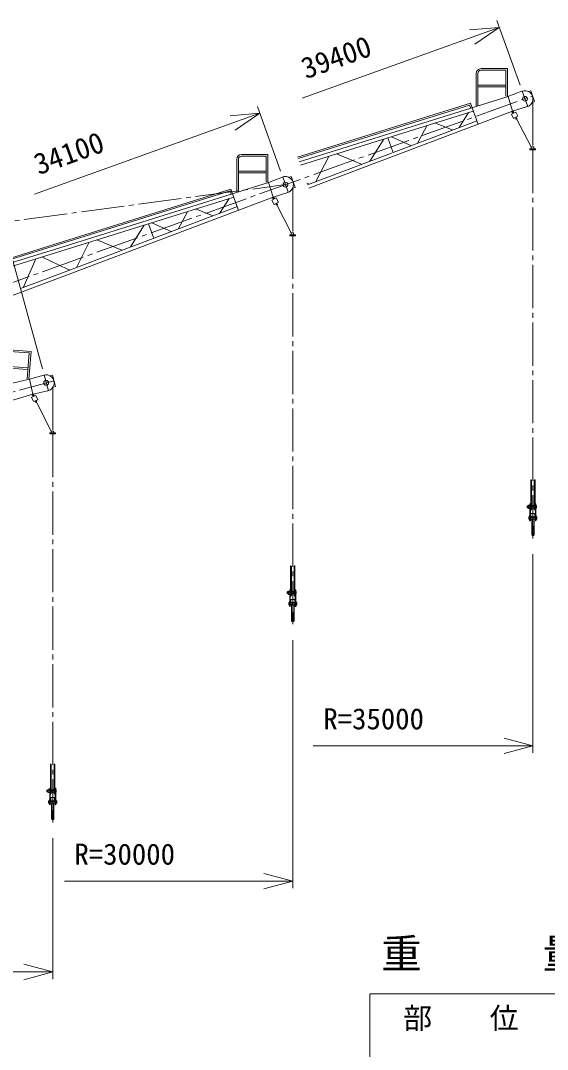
# Model space of a CAD drawing. Units: millimetres, scale not verified. Extents: x -28002 to 28035, y -36424 to 40779.
# Drawn here: x 6268 to 17240, y 6950 to 28401 of the extents above; entities that cross this region are included whole.
import ezdxf
from ezdxf.enums import TextEntityAlignment as Align

# ---------------------------------------------------------------- set-up
doc = ezdxf.new("R2010")
doc.units = ezdxf.units.MM
doc.header["$LTSCALE"] = 100
doc.linetypes.add('CHAIN2', pattern=[12, 9, -1, 1, -1])
for name, color, linetype, lineweight in [('0-2_12 常用一点鎖線', 3, 'CHAIN2', 18), ('0-3_01 細線', 7, 'Continuous', 18), ('0-4_05 寸法', 7, 'Continuous', 18), ('0-5_22 躯体・土木、中心線', 1, 'CHAIN2', 18), ('0-6_20 躯体・土木、外形線', 1, 'Continuous', 18), ('0-8_10 常用外形線', 3, 'Continuous', 18)]:
    doc.layers.add(name, color=color, linetype=linetype, lineweight=lineweight)
doc.styles.add('ＭＳ ゴシック', font='')
doc.styles.get('ＭＳ ゴシック').set_extended_font_data('MS Gothic')

msp = doc.modelspace()

# ---------------------------------------------------------------- linework, layer by layer
at = {"layer": '0-2_12 常用一点鎖線'}
for p, q in [((-20378.4, 13431.6), (16933.2, 26828.5)), ((16715.3, 26931), (16830.2, 26611)), ((16937.3, 26693.4), (16937.3, 25765.2)), ((16904.8, 25765.2), (16596.1, 26353)), ((16937.3, 25705.2), (16937.3, 17576.9)), ((11727.1, 25140), (11842, 24820)), ((-4360.9, 22829.3), (11784.6, 24979.9)), ((11937.3, 24902.4), (11937.3, 23974.2)), ((11904.8, 23974.2), (11607.9, 24562)), ((11937.3, 23914.2), (11937.3, 15785.9)), ((6756.3, 21012), (6845.8, 20684)), ((6937.3, 20770.5), (6937.3, 19842.3)), ((6904.8, 19842.3), (6607.8, 20430.1)), ((6937.3, 19782.3), (6937.3, 11654)), ((16816.8, 18262.7), (17009.8, 18262.7)), ((16852.3, 18032.7), (17022.3, 18032.7)), ((11816.8, 16471.7), (12009.8, 16471.7)), ((11852.3, 16241.7), (12022.3, 16241.7)), ((6816.8, 12339.8), (7009.8, 12339.8)), ((6852.3, 12109.8), (7022.3, 12109.8))]:
    msp.add_line(p, q, dxfattribs=at)
at = {"layer": '0-3_01 細線'}
for p, q in [((2430.2, 22209.4), (7081.9, 23665.3)), ((6017.2, 23436.8), (7048.2, 23759.5)), ((6055.9, 23417.6), (7058.5, 23731.3)), ((6102.3, 23280.1), (7107.5, 23594.7)), ((6324.3, 22828.8), (6587, 23432.7)), ((6724.7, 23470.6), (7242, 23220.2)), ((6269.3, 22813.2), (7254.3, 23185.9)), ((2724, 21391.6), (7279.6, 23115.3))]:
    msp.add_line(p, q, dxfattribs=at)
at = {"layer": '0-4_05 寸法'}
for p, q in [((16671.4, 27053.3), (16187.5, 28400.9)), ((16238.2, 28259.7), (15673.5, 28056.9)), ((15673.5, 28056.9), (12128.9, 26784.2)), ((11683.2, 25262.2), (11199.3, 26609.8)), ((11250, 26468.6), (10685.3, 26265.9)), ((10685.3, 26265.9), (6560.6, 24784.9)), ((6722.1, 21137.4), (5947.1, 23979.9)), ((16937.3, 17276.9), (16937.3, 13131.6)), ((11937.3, 15485.9), (11937.3, 10310.2)), ((16337.3, 13281.6), (12363.8, 13281.6)), ((16937.3, 13281.6), (16337.3, 13281.6)), ((6937.3, 11354), (6937.3, 8414.5)), ((11337.3, 10460.2), (7178.9, 10460.2)), ((11937.3, 10460.2), (11337.3, 10460.2)), ((6337.3, 8564.5), (-7645.9, 8564.5)), ((6937.3, 8564.5), (6337.3, 8564.5)), ((13543.8, 8112), (13543.8, -9888)), ((13543.8, 8112), (25843.8, 8112))]:
    msp.add_line(p, q, dxfattribs=at)
for points in [[(15619.2, 28208.2), (16238.2, 28259.7), (15727.8, 27905.6)], [(10631, 26417.2), (11250, 26468.6), (10739.6, 26114.6)], [(16337.3, 13442.4), (16937.3, 13281.6), (16337.3, 13120.8)], [(11337.3, 10621), (11937.3, 10460.2), (11337.3, 10299.5)], [(6337.3, 8725.2), (6937.3, 8564.5), (6337.3, 8403.7)]]:
    msp.add_lwpolyline(points, dxfattribs=at)
at = {"layer": '0-5_22 躯体・土木、中心線'}
msp.add_line((-20380.2, 13437.1), (6965.5, 20892.8), dxfattribs=at)
at = {"layer": '0-6_20 躯体・土木、外形線'}
for p, q in [((16419, 26817.3), (16709.2, 26928.8)), ((16844, 26920.9), (16893.6, 26938.7)), ((16893.6, 26938.7), (16974.7, 26712.8)), ((12036.4, 25550.6), (15637.9, 26677.7)), ((12046.7, 25522.3), (15619.4, 26640.5)), ((15619.4, 26640.5), (15642.2, 26577.2)), ((15637.9, 26677.7), (15796.7, 26235.6)), ((16515.2, 26513.1), (16820.5, 26607.8)), ((16925.1, 26695), (16974.7, 26712.8)), ((12095.7, 25385.8), (15696.9, 26512.8)), ((12267.9, 24906.3), (16514.7, 26513.1)), ((15402.2, 26173), (15597.3, 26483.2)), ((12242.5, 24976.9), (15776.2, 26313.9)), ((14535.8, 25844.2), (14730, 26207.4)), ((14896.5, 26267.4), (15256.9, 26120.4)), ((13991, 25976.6), (14407.1, 25787.4)), ((13544.6, 25472.3), (13831.7, 25928.7)), ((13919.2, 25953.1), (14021.9, 25667.1)), ((12417.6, 25044.2), (12686.1, 25569.7)), ((12846.9, 25622.4), (13367.8, 25403.9)), ((11430.8, 25026.3), (11721, 25137.8)), ((11855.8, 25129.9), (11905.4, 25147.7)), ((11905.4, 25147.7), (11986.5, 24921.8)), ((7048.2, 23759.5), (10649.7, 24886.7)), ((10649.7, 24886.7), (10808.5, 24444.6)), ((11936.9, 24904), (11986.5, 24921.8)), ((12230.2, 25011.2), (12278.5, 24987.8)), ((7058.5, 23731.3), (10631.2, 24849.5)), ((7107.5, 23594.7), (10708.7, 24721.7)), ((7279.6, 23115.3), (11526.5, 24722.1)), ((10414, 24382), (10609.1, 24692.2)), ((10631.2, 24849.5), (10654, 24786.1)), ((11527, 24722), (11832.3, 24816.7)), ((7254.3, 23185.9), (10788, 24522.8)), ((9908.3, 24476.4), (10268.7, 24329.4)), ((9547.6, 24053.2), (9741.8, 24416.3)), ((8556.4, 23681.2), (8843.5, 24137.6)), ((8931, 24162), (9033.7, 23876.1)), ((9002.8, 24185.5), (9418.9, 23996.3)), ((7858.7, 23831.4), (8379.6, 23612.8)), ((7429.4, 23253.1), (7697.9, 23778.7)), ((7242, 23220.2), (7290.3, 23196.8)), ((2009.8, 19906.3), (6452.5, 20922.1)), ((6452, 20921.9), (6750.1, 21010.3)), ((6452.5, 20922.1), (6523.6, 20611.1)), ((6883.9, 20991.8), (6934.7, 21005.7)), ((6934.7, 21005.7), (6997.8, 20774.2)), ((2163.8, 19342.5), (6523.6, 20611.1)), ((6524.1, 20611), (6835.9, 20681.5)), ((6947, 20760.3), (6997.8, 20774.2))]:
    msp.add_line(p, q, dxfattribs=at)
for points in [[(12070.1, 25456.3), (16419.5, 26817.5), (16514.7, 26513.1)], [(7081.9, 23665.3), (11431.2, 25026.5), (11526.5, 24722.1)]]:
    msp.add_lwpolyline(points, dxfattribs=at)
for centre, start, end in [((16770.2, 26770.1), 285.09943, 112.94757), ((11782, 24979.1), 285.09943, 112.94757), ((6798.4, 20847.3), 280.59943, 108.44757)]:
    msp.add_arc(centre, 170, start, end, dxfattribs=at)
at = {"layer": '0-8_10 常用外形線'}
for p, q in [((15757.4, 27298.7), (15757.4, 26620.1)), ((15791.4, 27298.7), (15791.4, 26620.1)), ((15857.4, 27398.7), (16407.4, 27398.7)), ((15857.4, 27364.7), (16373.4, 27364.7)), ((16373.4, 26821.7), (16373.4, 27364.7)), ((16407.4, 26821.7), (16407.4, 27398.7)), ((15795.7, 27051.1), (16365.7, 27051.1)), ((15795.7, 27017.1), (16365.7, 27017.1)), ((16491.3, 26449.5), (16580.6, 26494.5)), ((16491.4, 26504.7), (16516.1, 26485.1)), ((16524, 26482.3), (16530.6, 26469.3)), ((16534.5, 26488.2), (16541.3, 26474.7)), ((16534.8, 26518.8), (16536.3, 26495.7)), ((16580.6, 26494.5), (16625.8, 26405.1)), ((16593.3, 26371.9), (16586.4, 26385.5)), ((16582.3, 26367), (16575.7, 26380)), ((16904.8, 25765.2), (16904.8, 25725.2)), ((16904.8, 25765.2), (16954.8, 25765.2)), ((16954.8, 25765.2), (16954.8, 25725.2)), ((10869.2, 25607.7), (11419.2, 25607.7)), ((10869.2, 25573.6), (11385.2, 25573.6)), ((11385.2, 25030.7), (11385.2, 25573.6)), ((11419.2, 25030.7), (11419.2, 25607.7)), ((16874.8, 25725.2), (16874.8, 25705.2)), ((16874.8, 25705.2), (16994.8, 25705.2)), ((10769.2, 25507.7), (10769.2, 24829.1)), ((10803.2, 25507.7), (10803.2, 24829.1)), ((10807.5, 25260.1), (11377.5, 25260.1)), ((10807.5, 25226.1), (11377.5, 25226.1)), ((11503.1, 24658.4), (11592.4, 24703.5)), ((11503.2, 24713.7), (11527.9, 24694)), ((11535.8, 24691.3), (11542.4, 24678.3)), ((11546.3, 24697.2), (11553.1, 24683.7)), ((11546.6, 24727.7), (11548.1, 24704.6)), ((11592.4, 24703.5), (11637.6, 24614)), ((11594.1, 24576), (11587.5, 24589)), ((11605, 24580.9), (11598.2, 24594.4)), ((11874.8, 23934.2), (11874.8, 23914.2)), ((11874.8, 23914.2), (11994.8, 23914.2)), ((11904.8, 23974.2), (11904.8, 23934.2)), ((11904.8, 23974.2), (11954.8, 23974.2)), ((11954.8, 23974.2), (11954.8, 23934.2)), ((5935.2, 21511.6), (6449.6, 21471.2)), ((5937.8, 21545.6), (6486.1, 21502.4)), ((6407, 20929.9), (6449.6, 21471.2)), ((6440.9, 20927.2), (6486.1, 21502.4)), ((5846.3, 21170), (6414.6, 21125.3)), ((5849, 21203.9), (6417.3, 21159.2)), ((6499.7, 20604.6), (6522.8, 20583)), ((6544, 20615.2), (6543.8, 20592)), ((6495.3, 20549.5), (6587.8, 20587.4)), ((6530.5, 20579.7), (6536, 20566.2)), ((6541.4, 20584.8), (6547.1, 20570.8)), ((6579.5, 20460.2), (6574, 20473.7)), ((6590.8, 20464.2), (6585.1, 20478.2)), ((6587.8, 20587.4), (6625.9, 20494.7)), ((6874.8, 19802.3), (6874.8, 19782.3)), ((6874.8, 19782.3), (6994.8, 19782.3)), ((6904.8, 19842.3), (6904.8, 19802.3)), ((6904.8, 19842.3), (6954.8, 19842.3)), ((6954.8, 19842.3), (6954.8, 19802.3)), ((16892.3, 18822.7), (16892.3, 18198.8)), ((16892.3, 18822.7), (16906, 18822.7)), ((16907.3, 18819.9), (16907.3, 18198.8)), ((16967.1, 18822.7), (16982.3, 18822.7)), ((16967.3, 18819.9), (16967.3, 18204.1)), ((16982.3, 18822.7), (16982.3, 18198.8)), ((16816.8, 18277.7), (16836, 18287.7)), ((16836.8, 18288.1), (16836.8, 18237.7)), ((16836.8, 18287.7), (16844.7, 18287.7)), ((16836.8, 18237.7), (16844.7, 18237.7)), ((16844.8, 18297.7), (16873.6, 18297.7)), ((16874.8, 18322.7), (16884.8, 18322.7)), ((16874.8, 18322.7), (16874.8, 17972.7)), ((16884.8, 18322.7), (16884.8, 17972.7)), ((16884.8, 18312.7), (16891.8, 18312.7)), ((16907, 18287.7), (16964.8, 18287.7)), ((16907.4, 18237.7), (16964.8, 18237.7)), ((16983.1, 18312.7), (16989.7, 18312.7)), ((16989.8, 18322.7), (16999.8, 18322.7)), ((16999.8, 18322.7), (16999.8, 17972.7)), ((17009.8, 18287.7), (17001.3, 18287.7)), ((16852.3, 18057.7), (16852.3, 18007.7)), ((16852.3, 18057.7), (16869.9, 18057.7)), ((16874.8, 18082.7), (16869.3, 18082.7)), ((16869.8, 18082.7), (16869.8, 17982.7)), ((16884.6, 18057.7), (16990.3, 18057.7)), ((16884.8, 18212.7), (16891.8, 18212.7)), ((16892.3, 18198.8), (16907.3, 18198.8)), ((16897.3, 18122.7), (16897.3, 18059.8)), ((16967.1, 18198.8), (16982.3, 18198.8)), ((16983.1, 18212.7), (16989.7, 18212.7)), ((17004.8, 18082.7), (17000.1, 18082.7)), ((17004.4, 18057.7), (17022.3, 18057.7)), ((17004.8, 18082.7), (17004.8, 17982.7)), ((17022.3, 18057.7), (17022.3, 18007.7)), ((16852.3, 18007.7), (16869.3, 18007.7)), ((16874.2, 17982.7), (16869.3, 17982.7)), ((16874.8, 17972.7), (16884.8, 17972.7)), ((16884.6, 18007.7), (16989.7, 18007.7)), ((16912.3, 18011.2), (16912.3, 17676.8)), ((16926.9, 17853.1), (16912.4, 17823.5)), ((16927.3, 17852.7), (16927.3, 17676.8)), ((16947.3, 17852.7), (16927.3, 17852.7)), ((16947.3, 17852.7), (16947.3, 17676.8)), ((16948.5, 17851.6), (16960.8, 17823.5)), ((16962.3, 18006.5), (16962.3, 17676.8)), ((17004.8, 17982.7), (17000.1, 17982.7)), ((17005, 18007.7), (17022.3, 18007.7)), ((16912.3, 17676.8), (16922.9, 17666.2)), ((16951.7, 17666.2), (16922.9, 17666.2)), ((16951.7, 17666.2), (16962.3, 17676.8)), ((11892.3, 17031.7), (11892.3, 16407.8)), ((11892.3, 17031.7), (11906, 17031.7)), ((11907.3, 17028.9), (11907.3, 16407.8)), ((11967.2, 17031.7), (11982.3, 17031.7)), ((11967.3, 17028.9), (11967.3, 16413.1)), ((11982.3, 17031.7), (11982.3, 16407.8)), ((11874.8, 16531.7), (11884.8, 16531.7)), ((11874.8, 16531.7), (11874.8, 16181.7)), ((11884.8, 16531.7), (11884.8, 16181.7)), ((11884.8, 16521.7), (11891.9, 16521.7)), ((11983.1, 16521.7), (11989.7, 16521.7)), ((11989.8, 16531.7), (11999.8, 16531.7)), ((11999.8, 16531.7), (11999.8, 16181.7)), ((11816.8, 16486.6), (11836, 16496.7)), ((11836.8, 16497.1), (11836.8, 16446.7)), ((11836.8, 16496.7), (11844.8, 16496.7)), ((11836.8, 16446.7), (11844.8, 16446.7)), ((11844.8, 16506.7), (11873.6, 16506.7)), ((11884.8, 16421.7), (11891.9, 16421.7)), ((11892.3, 16407.8), (11907.3, 16407.8)), ((11897.3, 16331.7), (11897.3, 16268.8)), ((11907.1, 16496.7), (11964.9, 16496.7)), ((11907.5, 16446.7), (11964.9, 16446.7)), ((11967.2, 16407.8), (11982.3, 16407.8)), ((11983.1, 16421.7), (11989.7, 16421.7)), ((12009.8, 16496.7), (12001.4, 16496.7)), ((11852.3, 16266.7), (11852.3, 16216.7)), ((11852.3, 16266.7), (11869.9, 16266.7)), ((11852.3, 16216.7), (11869.4, 16216.7)), ((11874.8, 16291.7), (11869.4, 16291.7)), ((11874.3, 16191.7), (11869.4, 16191.7)), ((11869.8, 16291.7), (11869.8, 16191.7)), ((11874.8, 16181.7), (11884.8, 16181.7)), ((11884.6, 16266.7), (11990.3, 16266.7)), ((11884.6, 16216.7), (11989.7, 16216.7)), ((11912.3, 16220.1), (11912.3, 15885.7)), ((11962.3, 16215.5), (11962.3, 15885.7)), ((12004.8, 16291.7), (12000.1, 16291.7)), ((12004.8, 16191.7), (12000.1, 16191.7)), ((12004.5, 16266.7), (12022.3, 16266.7)), ((12004.8, 16291.7), (12004.8, 16191.7)), ((12005, 16216.7), (12022.3, 16216.7)), ((12022.3, 16266.7), (12022.3, 16216.7)), ((11912.3, 15885.7), (11922.9, 15875.1)), ((11926.9, 16062), (11912.5, 16032.4)), ((11951.7, 15875.1), (11922.9, 15875.1)), ((11927.3, 16061.6), (11927.3, 15885.7)), ((11947.3, 16061.6), (11927.3, 16061.6)), ((11947.3, 16061.6), (11947.3, 15885.7)), ((11948.6, 16060.6), (11960.9, 16032.4)), ((11951.7, 15875.1), (11962.3, 15885.7)), ((6892.3, 12899.8), (6892.3, 12275.9)), ((6892.3, 12899.8), (6906, 12899.8)), ((6907.3, 12897), (6907.3, 12275.9)), ((6967.1, 12899.8), (6982.3, 12899.8)), ((6967.3, 12897), (6967.3, 12281.2)), ((6982.3, 12899.8), (6982.3, 12275.9)), ((6816.8, 12354.8), (6836, 12364.8)), ((6836.8, 12365.2), (6836.8, 12314.8)), ((6836.8, 12364.8), (6844.7, 12364.8)), ((6836.8, 12314.8), (6844.7, 12314.8)), ((6844.8, 12374.8), (6873.6, 12374.8)), ((6874.8, 12399.8), (6884.8, 12399.8)), ((6874.8, 12399.8), (6874.8, 12049.8)), ((6884.8, 12399.8), (6884.8, 12049.8)), ((6884.8, 12389.8), (6891.8, 12389.8)), ((6884.8, 12289.8), (6891.8, 12289.8)), ((6892.3, 12275.9), (6907.3, 12275.9)), ((6907, 12364.8), (6964.8, 12364.8)), ((6907.4, 12314.8), (6964.8, 12314.8)), ((6967.1, 12275.9), (6982.3, 12275.9)), ((6983.1, 12389.8), (6989.7, 12389.8)), ((6983.1, 12289.8), (6989.7, 12289.8)), ((6989.8, 12399.8), (6999.8, 12399.8)), ((6999.8, 12399.8), (6999.8, 12049.8)), ((7009.8, 12364.8), (7001.3, 12364.8)), ((6852.3, 12134.8), (6852.3, 12084.8)), ((6852.3, 12134.8), (6869.9, 12134.8)), ((6852.3, 12084.8), (6869.3, 12084.8)), ((6874.8, 12159.8), (6869.3, 12159.8)), ((6874.2, 12059.8), (6869.3, 12059.8)), ((6869.8, 12159.8), (6869.8, 12059.8)), ((6874.8, 12049.8), (6884.8, 12049.8)), ((6884.6, 12134.8), (6990.3, 12134.8)), ((6884.6, 12084.8), (6989.7, 12084.8)), ((6897.3, 12199.8), (6897.3, 12136.9)), ((6912.3, 12088.3), (6912.3, 11753.9)), ((6962.3, 12083.6), (6962.3, 11753.9)), ((7004.8, 12159.8), (7000.1, 12159.8)), ((7004.8, 12059.8), (7000.1, 12059.8)), ((7004.4, 12134.8), (7022.3, 12134.8)), ((7004.8, 12159.8), (7004.8, 12059.8)), ((7005, 12084.8), (7022.3, 12084.8)), ((7022.3, 12134.8), (7022.3, 12084.8)), ((6926.9, 11930.2), (6912.4, 11900.5)), ((6927.3, 11929.7), (6927.3, 11753.9)), ((6947.3, 11929.7), (6927.3, 11929.7)), ((6947.3, 11929.7), (6947.3, 11753.9)), ((6948.5, 11928.7), (6960.8, 11900.5)), ((6912.3, 11753.9), (6922.9, 11743.3)), ((6951.7, 11743.3), (6922.9, 11743.3)), ((6951.7, 11743.3), (6962.3, 11753.9))]:
    msp.add_line(p, q, dxfattribs=at)
for points in [[(16491.3, 26449.5), (16536.4, 26360.2), (16625.7, 26405.3)], [(16874.8, 25725.2), (16994.8, 25725.2), (16994.8, 25705.2)], [(11503.1, 24658.4), (11548.2, 24569.2), (11637.5, 24614.3)], [(11874.8, 23934.2), (11994.8, 23934.2), (11994.8, 23914.2)], [(6495.3, 20549.5), (6533.3, 20457), (6625.8, 20494.9)], [(6874.8, 19802.3), (6994.8, 19802.3), (6994.8, 19782.3)], [(16816.8, 18277.7), (16816.8, 18247.8), (16836.4, 18237.7)], [(16844.8, 18297.7), (16844.8, 18227.7), (16873.6, 18227.7)], [(16989.8, 18322.7), (16989.8, 17972.7), (16999.8, 17972.7)], [(17009.8, 18287.7), (17009.8, 18237.7), (17001.3, 18237.7)], [(16897.3, 18122.7), (16977.3, 18122.7), (16977.3, 18059.8)], [(11989.8, 16531.7), (11989.8, 16181.7), (11999.8, 16181.7)], [(11816.8, 16486.6), (11816.8, 16456.7), (11836.4, 16446.7)], [(11844.8, 16506.7), (11844.8, 16436.7), (11873.6, 16436.7)], [(11897.3, 16331.7), (11977.3, 16331.7), (11977.3, 16268.8)], [(12009.8, 16496.7), (12009.8, 16446.7), (12001.4, 16446.7)], [(6816.8, 12354.8), (6816.8, 12324.9), (6836.4, 12314.8)], [(6844.8, 12374.8), (6844.8, 12304.8), (6873.6, 12304.8)], [(6989.8, 12399.8), (6989.8, 12049.8), (6999.8, 12049.8)], [(7009.8, 12364.8), (7009.8, 12314.8), (7001.3, 12314.8)], [(6897.3, 12199.8), (6977.3, 12199.8), (6977.3, 12136.9)]]:
    msp.add_lwpolyline(points, dxfattribs=at)
for centre, radius in [((16772.7, 26771), 50), ((16523.9, 26494.8), 12.5), ((16523.9, 26494.8), 7.5), ((16592.2, 26359.5), 12.5), ((16592.2, 26359.5), 7.5), ((11784.5, 24980), 50), ((11535.7, 24703.8), 12.5), ((11535.7, 24703.8), 7.5), ((11604, 24568.4), 12.5), ((11604, 24568.4), 7.5), ((6801.1, 20848), 50), ((6531.3, 20592.2), 12.5), ((6531.3, 20592.2), 7.5), ((6588.8, 20451.9), 12.5), ((6588.8, 20451.9), 7.5)]:
    msp.add_circle(centre, radius, dxfattribs=at)
for centre, radius in [((15857.4, 27298.7), 100), ((15857.4, 27298.7), 66), ((10869.2, 25507.7), 100), ((10869.2, 25507.7), 66)]:
    msp.add_arc(centre, radius, 90, 180, dxfattribs=at)

# ---------------------------------------------------------------- texts
at = {"layer": '0-4_05 寸法', "style": 'ＭＳ ゴシック'}
for s, p in [('39400', (12255.6, 27052.8)), ('34100', (6687.3, 25053.5))]:
    msp.add_text(s, height=439.9, rotation=19.751, dxfattribs=at).set_placement(p, align=Align.BOTTOM_LEFT)
for s, height, p in [('R=35000', 439.9, (12573.8, 13491.6)), ('R=30000', 439.9, (7388.9, 10670.2)), ('重\u3000\u3000\u3000量', 615.8, (13780.7, 8456.2)), ('部\u3000\u3000位\u3000\u3000名', 439.9, (14238.4, 7251.2))]:
    msp.add_text(s, height=height, dxfattribs=at).set_placement(p, align=Align.BOTTOM_LEFT)

doc.saveas('drawing.dxf')
